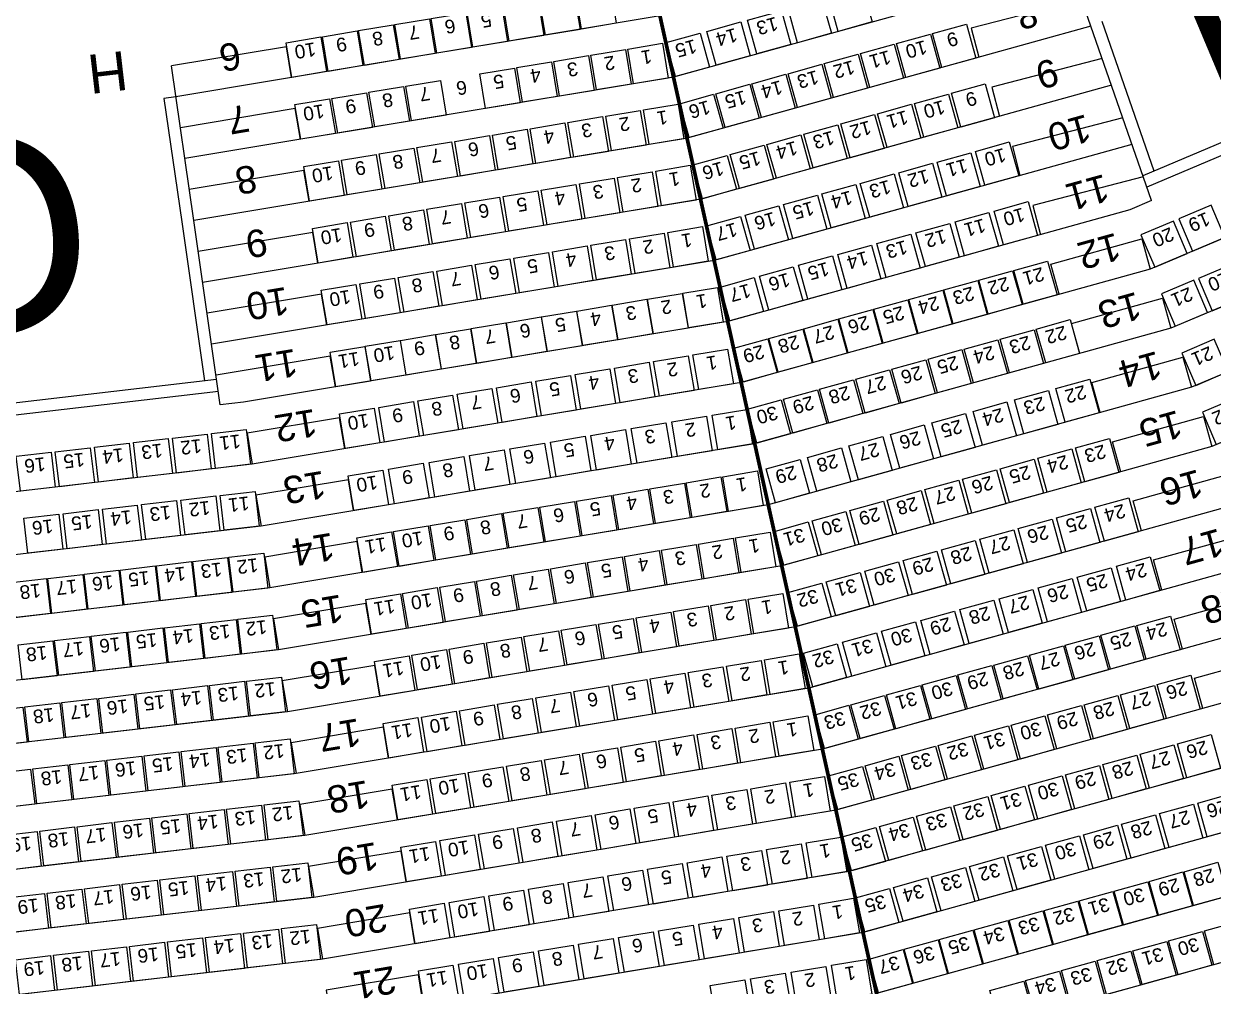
# Model space of a CAD drawing. Header units: millimetres. Extents: x 42980 to 202332, y 27411 to 140378.
# Drawn here: x 131125 to 146355, y 46730 to 59051 of the extents above; entities that cross this region are included whole.
import ezdxf
from ezdxf.enums import TextEntityAlignment as Align

# ---------------------------------------------------------------- set-up
doc = ezdxf.new("R2010")
doc.units = ezdxf.units.MM
doc.header["$LTSCALE"] = 100
for name, color, linetype in [('N-RADER', 252, 'CONTINUOUS'), ('N-RADNUMMER', 4, 'CONTINUOUS'), ('N-STOLAR', 1, 'CONTINUOUS'), ('N-STOLNUMMER', 7, 'CONTINUOUS'), ('N-TRAPPA', 254, 'CONTINUOUS'), ('O-RADER', 252, 'CONTINUOUS'), ('O-RADNUMMER', 4, 'CONTINUOUS'), ('O-STOLAR', 1, 'CONTINUOUS'), ('O-STOLNUMMER', 7, 'CONTINUOUS'), ('O-TRAPPA', 254, 'CONTINUOUS'), ('SEKTIONS_NR', 4, 'CONTINUOUS')]:
    doc.layers.add(name, color=color, linetype=linetype)
doc.layers.add('SEKTIONER', color=4, linetype='CONTINUOUS', lineweight=70)
doc.styles.add('ARIAL', font='arial.ttf')

msp = doc.modelspace()

# ---------------------------------------------------------------- linework, layer by layer
at = {"layer": 'N-RADER'}
for p, q in [((144526, 59778), (139446, 58369)), ((144789, 59021), (139619, 57587)), ((145052, 58264), (139792, 56805)), ((150727, 58101), (145549, 55911)), ((145315, 57507), (139965, 56022)), ((151097, 57389), (145812, 55154)), ((145286, 56668), (140139, 55240)), ((145565, 56787), (145286, 56668)), ((151458, 56695), (146075, 54397)), ((145549, 55911), (140312, 54458)), ((151828, 55982), (146338, 53639)), ((145812, 55154), (140485, 53676)), ((146075, 54397), (140658, 52894)), ((146338, 53639), (140832, 52112)), ((146601, 52882), (141005, 51330)), ((146864, 52125), (141178, 50547)), ((147127, 51368), (141351, 49765)), ((147390, 50610), (141524, 48983)), ((147653, 49853), (141698, 48201)), ((147916, 49096), (141871, 47419)), ((148179, 48339), (142044, 46637)), ((148443, 47582), (142217, 45854))]:
    msp.add_line(p, q, dxfattribs=at)
at = {"layer": 'N-STOLAR'}
for points in [[(141432, 59387), (141866, 59507), (141986, 59074), (141552, 58953)], [(140912, 59243), (141345, 59363), (141466, 58929), (141032, 58809)], [(140391, 59098), (140825, 59219), (140945, 58785), (140512, 58665)], [(139871, 58954), (140305, 59074), (140425, 58641), (139991, 58520)], [(142762, 58926), (143195, 59046), (143316, 58612), (142882, 58492)], [(139351, 58810), (139784, 58930), (139905, 58496), (139471, 58376)], [(141837, 58669), (142270, 58789), (142390, 58356), (141957, 58235)], [(142299, 58797), (142733, 58918), (142853, 58484), (142419, 58364)], [(141374, 58541), (141808, 58661), (141928, 58227), (141494, 58107)], [(140911, 58412), (141345, 58533), (141465, 58099), (141032, 57979)], [(140449, 58284), (140883, 58404), (141003, 57971), (140569, 57850)], [(139986, 58156), (140420, 58276), (140540, 57842), (140107, 57722)], [(143002, 58162), (143436, 58283), (143556, 57849), (143123, 57729)], [(139524, 58027), (139958, 58148), (140078, 57714), (139644, 57594)], [(142530, 58031), (142964, 58152), (143084, 57718), (142650, 57598)], [(141586, 57769), (142019, 57890), (142140, 57456), (141706, 57336)], [(142058, 57900), (142492, 58021), (142612, 57587), (142178, 57467)], [(141114, 57638), (141547, 57759), (141668, 57325), (141234, 57205)], [(140641, 57507), (141075, 57628), (141195, 57194), (140762, 57074)], [(140169, 57376), (140603, 57497), (140723, 57063), (140290, 56943)], [(143310, 57418), (143744, 57538), (143864, 57104), (143431, 56984)], [(139697, 57245), (140131, 57366), (140251, 56932), (139817, 56812)], [(142819, 57281), (143253, 57401), (143373, 56968), (142939, 56848)], [(141836, 57008), (142270, 57129), (142390, 56695), (141956, 56575)], [(142328, 57145), (142761, 57265), (142881, 56832), (142448, 56711)], [(141345, 56872), (141778, 56992), (141899, 56559), (141465, 56439)], [(140853, 56736), (141287, 56856), (141407, 56422), (140974, 56302)], [(140362, 56599), (140795, 56720), (140916, 56286), (140482, 56166)], [(143551, 56654), (143985, 56774), (144105, 56341), (143671, 56220)], [(146328, 56729), (145914, 56554), (146089, 56139), (146503, 56315)], [(139870, 56463), (140304, 56583), (140424, 56150), (139991, 56029)], [(143050, 56515), (143484, 56635), (143604, 56202), (143170, 56081)], [(145845, 56525), (145430, 56350), (145606, 55935), (146020, 56110)], [(142048, 56237), (142482, 56357), (142602, 55924), (142168, 55803)], [(142549, 56376), (142983, 56496), (143103, 56063), (142669, 55942)], [(141547, 56098), (141980, 56218), (142101, 55785), (141667, 55664)], [(141046, 55959), (141479, 56079), (141600, 55646), (141166, 55525)], [(140545, 55820), (140978, 55940), (141099, 55507), (140665, 55386)], [(143801, 55893), (144235, 56014), (144355, 55580), (143922, 55460)], [(146579, 55967), (146165, 55792), (146340, 55377), (146755, 55553)], [(140044, 55681), (140477, 55801), (140598, 55368), (140164, 55247)], [(142905, 55645), (143339, 55765), (143459, 55331), (143026, 55211)], [(143353, 55769), (143787, 55889), (143907, 55456), (143474, 55335)], [(146108, 55768), (145693, 55592), (145869, 55178), (146283, 55353)], [(142457, 55520), (142891, 55641), (143011, 55207), (142578, 55087)], [(142009, 55396), (142443, 55516), (142563, 55083), (142129, 54962)], [(141561, 55272), (141995, 55392), (142115, 54958), (141681, 54838)], [(140665, 55023), (141099, 55143), (141219, 54710), (140785, 54589)], [(141113, 55147), (141547, 55268), (141667, 54834), (141233, 54714)], [(143628, 55015), (144061, 55135), (144182, 54702), (143748, 54581)], [(144090, 55143), (144524, 55264), (144644, 54830), (144211, 54710)], [(140217, 54899), (140650, 55019), (140771, 54585), (140337, 54465)], [(143165, 54887), (143599, 55007), (143719, 54573), (143286, 54453)], [(146369, 55012), (145955, 54835), (146131, 54422), (146545, 54598)], [(142703, 54758), (143136, 54879), (143257, 54445), (142823, 54325)], [(142240, 54630), (142674, 54750), (142794, 54317), (142361, 54196)], [(141778, 54502), (142211, 54622), (142332, 54188), (141898, 54068)], [(141315, 54373), (141749, 54494), (141869, 54060), (141435, 53940)], [(144341, 54382), (144774, 54503), (144895, 54069), (144461, 53949)], [(140390, 54117), (140824, 54237), (140944, 53803), (140510, 53683)], [(140853, 54245), (141286, 54365), (141407, 53932), (140973, 53811)], [(143811, 54235), (144244, 54356), (144365, 53922), (143931, 53802)], [(146632, 54255), (146218, 54078), (146394, 53664), (146808, 53841)], [(143281, 54088), (143714, 54209), (143835, 53775), (143401, 53655)], [(142751, 53941), (143184, 54062), (143305, 53628), (142871, 53508)], [(141691, 53647), (142124, 53768), (142245, 53334), (141811, 53214)], [(142221, 53794), (142654, 53915), (142775, 53481), (142341, 53361)], [(141161, 53500), (141594, 53621), (141715, 53187), (141281, 53067)], [(144591, 53622), (145025, 53742), (145145, 53308), (144711, 53188)], [(140631, 53353), (141064, 53474), (141185, 53040), (140751, 52920)], [(143627, 53354), (144061, 53475), (144181, 53041), (143748, 52921)], [(144109, 53488), (144543, 53608), (144663, 53175), (144230, 53054)], [(143146, 53221), (143579, 53341), (143700, 52907), (143266, 52787)], [(142664, 53087), (143097, 53207), (143218, 52774), (142784, 52653)], [(142182, 52953), (142616, 53074), (142736, 52640), (142302, 52520)], [(141700, 52820), (142134, 52940), (142254, 52506), (141821, 52386)], [(144841, 52861), (145275, 52981), (145395, 52548), (144962, 52427)], [(141218, 52686), (141652, 52806), (141772, 52373), (141339, 52252)], [(143858, 52588), (144292, 52709), (144412, 52275), (143979, 52155)], [(144350, 52725), (144784, 52845), (144904, 52411), (144470, 52291)], [(140737, 52552), (141170, 52673), (141291, 52239), (140857, 52119)], [(143367, 52452), (143801, 52572), (143921, 52139), (143487, 52018)], [(142876, 52316), (143309, 52436), (143430, 52002), (142996, 51882)], [(142384, 52179), (142818, 52300), (142938, 51866), (142504, 51746)], [(141893, 52043), (142326, 52163), (142447, 51730), (142013, 51609)], [(144615, 51968), (145048, 52088), (145169, 51655), (144735, 51534)], [(145116, 52107), (145549, 52227), (145670, 51794), (145236, 51673)], [(141401, 51907), (141835, 52027), (141955, 51593), (141522, 51473)], [(144114, 51829), (144547, 51949), (144668, 51515), (144234, 51395)], [(140910, 51770), (141343, 51890), (141464, 51457), (141030, 51337)], [(143613, 51690), (144046, 51810), (144166, 51376), (143733, 51256)], [(143111, 51551), (143545, 51671), (143665, 51237), (143232, 51117)], [(142610, 51412), (143044, 51532), (143164, 51098), (142731, 50978)], [(142109, 51273), (142543, 51393), (142663, 50959), (142230, 50839)], [(144918, 51222), (145352, 51342), (145472, 50908), (145038, 50788)], [(145376, 51349), (145809, 51469), (145930, 51035), (145496, 50915)], [(141608, 51134), (142042, 51254), (142162, 50820), (141729, 50700)], [(144460, 51095), (144894, 51215), (145014, 50781), (144581, 50661)], [(141107, 50995), (141541, 51115), (141661, 50681), (141227, 50561)], [(144003, 50968), (144436, 51088), (144557, 50654), (144123, 50534)], [(143545, 50841), (143979, 50961), (144099, 50527), (143665, 50407)], [(143087, 50714), (143521, 50834), (143641, 50401), (143207, 50280)], [(142172, 50460), (142605, 50580), (142726, 50147), (142292, 50026)], [(142629, 50587), (143063, 50707), (143183, 50274), (142750, 50153)], [(145168, 50461), (145602, 50581), (145722, 50148), (145289, 50027)], [(145636, 50591), (146069, 50711), (146190, 50277), (145756, 50157)], [(141714, 50333), (142148, 50453), (142268, 50020), (141834, 49899)], [(144701, 50331), (145135, 50452), (145255, 50018), (144821, 49898)], [(141256, 50206), (141690, 50326), (141810, 49893), (141377, 49772)], [(144234, 50202), (144667, 50322), (144788, 49888), (144354, 49768)], [(143766, 50072), (144200, 50192), (144320, 49759), (143887, 49638)], [(143299, 49942), (143733, 50063), (143853, 49629), (143419, 49509)], [(142364, 49683), (142798, 49803), (142918, 49370), (142485, 49249)], [(142832, 49813), (143265, 49933), (143386, 49499), (142952, 49379)], [(145419, 49700), (145852, 49821), (145973, 49387), (145539, 49267)], [(145896, 49833), (146329, 49953), (146450, 49519), (146016, 49399)], [(141897, 49553), (142331, 49674), (142451, 49240), (142017, 49120)], [(144942, 49568), (145375, 49688), (145496, 49255), (145062, 49134)], [(141430, 49424), (141863, 49544), (141983, 49110), (141550, 48990)], [(144465, 49436), (144898, 49556), (145019, 49122), (144585, 49002)], [(143988, 49303), (144421, 49424), (144542, 48990), (144108, 48870)], [(143511, 49171), (143944, 49291), (144065, 48858), (143631, 48737)], [(146156, 49074), (146589, 49195), (146710, 48761), (146276, 48641)], [(143034, 49039), (143467, 49159), (143588, 48725), (143154, 48605)], [(145669, 48939), (146103, 49060), (146223, 48626), (145789, 48506)], [(142080, 48774), (142513, 48894), (142634, 48461), (142200, 48340)], [(142557, 48906), (142990, 49027), (143111, 48593), (142677, 48473)], [(145182, 48804), (145616, 48925), (145736, 48491), (145303, 48371)], [(141603, 48642), (142036, 48762), (142157, 48328), (141723, 48208)], [(144696, 48669), (145129, 48790), (145250, 48356), (144816, 48236)], [(144209, 48534), (144643, 48655), (144763, 48221), (144329, 48101)], [(143723, 48399), (144156, 48520), (144276, 48086), (143843, 47966)], [(143236, 48264), (143670, 48385), (143790, 47951), (143356, 47831)], [(145982, 48196), (146416, 48316), (146536, 47883), (146102, 47762)], [(142749, 48129), (143183, 48250), (143303, 47816), (142870, 47696)], [(145534, 48072), (145968, 48192), (146088, 47758), (145654, 47638)], [(141776, 47859), (142210, 47980), (142330, 47546), (141896, 47426)], [(142263, 47994), (142696, 48115), (142817, 47681), (142383, 47561)], [(145086, 47947), (145519, 48068), (145640, 47634), (145206, 47514)], [(144638, 47823), (145071, 47943), (145192, 47510), (144758, 47390)], [(143742, 47575), (144175, 47695), (144296, 47261), (143862, 47141)], [(144190, 47699), (144623, 47819), (144744, 47386), (144310, 47265)], [(143294, 47450), (143727, 47571), (143847, 47137), (143414, 47017)], [(146242, 47438), (146676, 47558), (146796, 47125), (146362, 47004)], [(142845, 47326), (143279, 47446), (143399, 47013), (142966, 46892)], [(145784, 47311), (146218, 47431), (146338, 46998), (145905, 46877)], [(142397, 47202), (142831, 47322), (142951, 46888), (142518, 46768)], [(145327, 47184), (145760, 47304), (145880, 46871), (145447, 46750)], [(141949, 47077), (142383, 47198), (142503, 46764), (142070, 46644)], [(144869, 47057), (145302, 47177), (145423, 46744), (144989, 46623)], [(143953, 46803), (144387, 46923), (144507, 46490), (144074, 46369)], [(144411, 46930), (144845, 47050), (144965, 46617), (144531, 46496)], [(143496, 46676), (143929, 46796), (144050, 46363), (143616, 46242)]]:
    msp.add_lwpolyline(points, close=True, dxfattribs=at)
at = {"layer": 'N-TRAPPA'}
for p, q in [((144789, 59021), (144143, 60879)), ((145565, 56787), (144789, 59021)), ((145598, 57165), (144932, 59081))]:
    msp.add_line(p, q, dxfattribs=at)
for points in [[(144670, 59364), (143257, 58996), (143354, 58623)], [(149925, 58995), (145455, 57104)], [(149997, 58857), (145506, 56958)], [(144933, 58606), (143520, 58238), (143617, 57866)], [(145196, 57848), (143783, 57481), (143880, 57109)], [(145460, 57090), (144047, 56723), (144143, 56351)], [(144383, 55588), (144276, 55973), (145442, 56297), (145549, 55911)], [(144646, 54830), (144539, 55216), (145705, 55539), (145812, 55154)], [(144909, 54073), (144802, 54459), (145968, 54782), (146075, 54397)], [(145172, 53316), (145065, 53701), (146231, 54025), (146338, 53639)], [(145435, 52559), (145328, 52944), (146494, 53268), (146601, 52882)], [(145698, 51801), (145591, 52187), (146757, 52510), (146864, 52125)], [(145961, 51044), (145854, 51430), (147020, 51753), (147127, 51368)], [(146224, 50287), (146117, 50672), (147283, 50996), (147390, 50610)]]:
    msp.add_lwpolyline(points, dxfattribs=at)
at = {"layer": 'O-RADER'}
for p, q in [((139272, 59151), (133073, 58117)), ((139446, 58369), (133187, 57325)), ((139619, 57587), (133301, 56533)), ((139792, 56805), (133415, 55741)), ((139965, 56022), (133529, 54949)), ((140139, 55240), (133939, 54206)), ((140312, 54458), (134051, 53414)), ((133939, 54206), (133641, 54171)), ((140485, 53676), (134164, 52621)), ((134051, 53414), (128057, 52714)), ((140658, 52894), (134276, 51829)), ((134164, 52621), (128128, 51916)), ((140832, 52112), (134388, 51037)), ((134276, 51829), (128199, 51119)), ((141005, 51330), (134500, 50244)), ((134388, 51037), (128269, 50322)), ((141178, 50547), (134613, 49452)), ((134500, 50244), (128340, 49525)), ((141351, 49765), (134725, 48660)), ((134613, 49452), (128411, 48728)), ((141524, 48983), (134837, 47867)), ((134725, 48660), (128482, 47931)), ((141698, 48201), (134950, 47075)), ((134837, 47867), (128553, 47134)), ((141871, 47419), (135062, 46283)), ((134950, 47075), (128624, 46336))]:
    msp.add_line(p, q, dxfattribs=at)
at = {"layer": 'O-STOLAR'}
for points in [[(137730, 59350), (138173, 59424), (138248, 58980), (137804, 58906)], [(138193, 59427), (138637, 59501), (138711, 59057), (138267, 58983)], [(136802, 59195), (137246, 59269), (137320, 58825), (136876, 58751)], [(137266, 59273), (137710, 59347), (137784, 58903), (137340, 58829)], [(135875, 59040), (136319, 59115), (136393, 58671), (135949, 58597)], [(136339, 59118), (136783, 59192), (136857, 58748), (136413, 58674)], [(134948, 58886), (135392, 58960), (135466, 58516), (135022, 58442)], [(135412, 58963), (135856, 59037), (135930, 58593), (135486, 58519)], [(134484, 58808), (134928, 58883), (135002, 58439), (134559, 58365)], [(138858, 58727), (139302, 58801), (139376, 58357), (138932, 58283)], [(137911, 58569), (138355, 58643), (138429, 58199), (137985, 58125)], [(138384, 58648), (138828, 58722), (138902, 58278), (138458, 58204)], [(136964, 58411), (137408, 58485), (137482, 58041), (137038, 57967)], [(137437, 58490), (137881, 58564), (137955, 58120), (137512, 58046)], [(135544, 58174), (135988, 58248), (136062, 57804), (135618, 57730)], [(136017, 58253), (136461, 58327), (136535, 57883), (136091, 57809)], [(134597, 58016), (135041, 58090), (135115, 57646), (134671, 57572)], [(135070, 58095), (135514, 58169), (135588, 57725), (135144, 57651)], [(138576, 57869), (139019, 57943), (139094, 57499), (138650, 57425)], [(139059, 57950), (139503, 58024), (139577, 57580), (139133, 57506)], [(137609, 57708), (138053, 57782), (138127, 57338), (137683, 57264)], [(138092, 57788), (138536, 57862), (138610, 57418), (138166, 57344)], [(136642, 57546), (137086, 57620), (137160, 57177), (136716, 57102)], [(137126, 57627), (137569, 57701), (137644, 57257), (137200, 57183)], [(135676, 57385), (136120, 57459), (136194, 57015), (135750, 56941)], [(136159, 57466), (136603, 57540), (136677, 57096), (136233, 57022)], [(134709, 57224), (135153, 57298), (135227, 56854), (134783, 56780)], [(135192, 57304), (135636, 57378), (135710, 56935), (135266, 56861)], [(138727, 57083), (139171, 57157), (139245, 56713), (138801, 56639)], [(139216, 57165), (139659, 57239), (139734, 56795), (139290, 56721)], [(137751, 56920), (138195, 56994), (138269, 56550), (137825, 56476)], [(138239, 57002), (138683, 57076), (138757, 56632), (138313, 56558)], [(136774, 56757), (137218, 56831), (137292, 56388), (136848, 56313)], [(137263, 56839), (137706, 56913), (137780, 56469), (137337, 56395)], [(135798, 56594), (136242, 56668), (136316, 56225), (135872, 56151)], [(136286, 56676), (136730, 56750), (136804, 56306), (136360, 56232)], [(134821, 56431), (135265, 56506), (135339, 56062), (134895, 55988)], [(135310, 56513), (135753, 56587), (135827, 56143), (135384, 56069)], [(138879, 56297), (139323, 56371), (139397, 55928), (138953, 55854)], [(139372, 56380), (139816, 56454), (139890, 56010), (139446, 55936)], [(137893, 56133), (138337, 56207), (138411, 55763), (137967, 55689)], [(138386, 56215), (138830, 56289), (138904, 55845), (138460, 55771)], [(137400, 56051), (137843, 56125), (137917, 55681), (137474, 55607)], [(136413, 55886), (136857, 55960), (136931, 55516), (136487, 55442)], [(136906, 55968), (137350, 56042), (137424, 55598), (136980, 55524)], [(135427, 55721), (135871, 55795), (135945, 55352), (135501, 55278)], [(135920, 55804), (136364, 55878), (136438, 55434), (135994, 55360)], [(134934, 55639), (135377, 55713), (135452, 55269), (135008, 55195)], [(139112, 55525), (139556, 55599), (139630, 55155), (139186, 55081)], [(139563, 55601), (140007, 55675), (140081, 55231), (139638, 55157)], [(138208, 55374), (138652, 55448), (138726, 55005), (138282, 54931)], [(138660, 55450), (139104, 55524), (139178, 55080), (138734, 55006)], [(137305, 55224), (137749, 55298), (137823, 54854), (137379, 54780)], [(137756, 55299), (138200, 55373), (138274, 54929), (137830, 54855)], [(136401, 55073), (136845, 55147), (136919, 54703), (136475, 54629)], [(136853, 55148), (137297, 55222), (137371, 54779), (136927, 54704)], [(135498, 54922), (135942, 54996), (136016, 54552), (135572, 54478)], [(135949, 54998), (136393, 55072), (136467, 54628), (136023, 54554)], [(135046, 54847), (135490, 54921), (135564, 54477), (135120, 54403)], [(139693, 54811), (140137, 54885), (140211, 54441), (139767, 54367)], [(138687, 54643), (139131, 54717), (139205, 54274), (138761, 54199)], [(139190, 54727), (139634, 54801), (139708, 54357), (139264, 54283)], [(137681, 54475), (138125, 54550), (138199, 54106), (137755, 54032)], [(138184, 54559), (138628, 54633), (138702, 54190), (138258, 54116)], [(136675, 54308), (137119, 54382), (137193, 53938), (136749, 53864)], [(137178, 54392), (137622, 54466), (137696, 54022), (137252, 53948)], [(136172, 54224), (136616, 54298), (136690, 53854), (136246, 53780)], [(135166, 54056), (135610, 54130), (135684, 53686), (135240, 53612)], [(135669, 54140), (136113, 54214), (136187, 53770), (135743, 53696)], [(139939, 54041), (140383, 54115), (140457, 53671), (140013, 53597)], [(138903, 53868), (139347, 53942), (139421, 53498), (138977, 53424)], [(139421, 53955), (139865, 54029), (139939, 53585), (139495, 53511)], [(133027, 53747), (133474, 53799), (133526, 53352), (133079, 53300)], [(133527, 53805), (133974, 53858), (134026, 53411), (133579, 53358)], [(137867, 53695), (138311, 53770), (138385, 53326), (137942, 53252)], [(138385, 53782), (138829, 53856), (138903, 53412), (138459, 53338)], [(131528, 53572), (131975, 53624), (132028, 53177), (131581, 53125)], [(132028, 53630), (132475, 53683), (132527, 53236), (132080, 53183)], [(132528, 53689), (132975, 53741), (133027, 53294), (132580, 53242)], [(137350, 53609), (137793, 53683), (137868, 53239), (137424, 53165)], [(131029, 53514), (131476, 53566), (131528, 53119), (131081, 53067)], [(136314, 53436), (136758, 53510), (136832, 53066), (136388, 52992)], [(136832, 53523), (137276, 53597), (137350, 53153), (136906, 53079)], [(135278, 53263), (135722, 53338), (135796, 52894), (135352, 52820)], [(135796, 53350), (136240, 53424), (136314, 52980), (135870, 52906)], [(140076, 53253), (140520, 53327), (140594, 52883), (140150, 52809)], [(139139, 53097), (139583, 53171), (139657, 52727), (139213, 52653)], [(139607, 53175), (140051, 53249), (140125, 52805), (139681, 52731)], [(133137, 52954), (133584, 53007), (133636, 52560), (133189, 52507)], [(133639, 53013), (134086, 53065), (134138, 52618), (133691, 52566)], [(138202, 52940), (138646, 53014), (138720, 52570), (138276, 52496)], [(138670, 53018), (139114, 53092), (139188, 52649), (138744, 52574)], [(132131, 52837), (132578, 52889), (132631, 52442), (132184, 52390)], [(132634, 52896), (133081, 52948), (133133, 52501), (132686, 52449)], [(137265, 52784), (137709, 52858), (137783, 52414), (137339, 52340)], [(137733, 52862), (138177, 52936), (138251, 52492), (137807, 52418)], [(131126, 52720), (131573, 52772), (131625, 52325), (131178, 52273)], [(131629, 52778), (132076, 52831), (132128, 52384), (131681, 52331)], [(136328, 52627), (136771, 52702), (136846, 52258), (136402, 52184)], [(136796, 52706), (137240, 52780), (137314, 52336), (136870, 52262)], [(135391, 52471), (135834, 52545), (135908, 52101), (135465, 52027)], [(135859, 52549), (136303, 52623), (136377, 52180), (135933, 52105)], [(139764, 52390), (140208, 52464), (140282, 52020), (139838, 51946)], [(140237, 52469), (140681, 52543), (140755, 52099), (140311, 52025)], [(133751, 52221), (134198, 52273), (134251, 51826), (133804, 51774)], [(138817, 52232), (139261, 52306), (139335, 51862), (138891, 51788)], [(139290, 52311), (139734, 52385), (139808, 51941), (139365, 51867)], [(132360, 52058), (132807, 52110), (132859, 51664), (132412, 51611)], [(132824, 52112), (133271, 52165), (133323, 51718), (132876, 51665)], [(133288, 52167), (133735, 52219), (133787, 51772), (133340, 51720)], [(137870, 52074), (138314, 52148), (138388, 51704), (137944, 51630)], [(138344, 52153), (138787, 52227), (138861, 51783), (138418, 51709)], [(130968, 51896), (131415, 51948), (131467, 51501), (131021, 51449)], [(131432, 51950), (131879, 52002), (131931, 51555), (131484, 51503)], [(131896, 52004), (132343, 52056), (132395, 51609), (131948, 51557)], [(136923, 51916), (137367, 51990), (137441, 51546), (136997, 51472)], [(137397, 51995), (137841, 52069), (137915, 51625), (137471, 51551)], [(135976, 51758), (136420, 51832), (136494, 51388), (136050, 51314)], [(136450, 51837), (136894, 51911), (136968, 51467), (136524, 51393)], [(135503, 51679), (135947, 51753), (136021, 51309), (135577, 51235)], [(139921, 51605), (140364, 51679), (140439, 51235), (139995, 51161)], [(140399, 51685), (140843, 51759), (140917, 51315), (140473, 51241)], [(133864, 51428), (134311, 51481), (134363, 51034), (133916, 50981)], [(138964, 51445), (139408, 51519), (139482, 51075), (139038, 51001)], [(139442, 51525), (139886, 51599), (139960, 51155), (139516, 51081)], [(132926, 51319), (133373, 51371), (133425, 50924), (132978, 50872)], [(133395, 51374), (133842, 51426), (133894, 50979), (133447, 50927)], [(138007, 51286), (138451, 51360), (138525, 50916), (138081, 50842)], [(138485, 51365), (138929, 51439), (139003, 50996), (138559, 50922)], [(131520, 51155), (131967, 51207), (132019, 50760), (131572, 50708)], [(131988, 51209), (132435, 51262), (132488, 50815), (132041, 50763)], [(132457, 51264), (132904, 51316), (132956, 50869), (132509, 50817)], [(137050, 51126), (137494, 51200), (137568, 50756), (137124, 50682)], [(137529, 51206), (137973, 51280), (138047, 50836), (137603, 50762)], [(131051, 51100), (131498, 51152), (131550, 50705), (131103, 50653)], [(136094, 50966), (136537, 51040), (136611, 50597), (136168, 50522)], [(136572, 51046), (137016, 51120), (137090, 50676), (136646, 50602)], [(135615, 50887), (136059, 50961), (136133, 50517), (135689, 50443)], [(140122, 50827), (140566, 50901), (140640, 50458), (140196, 50383)], [(140610, 50909), (141054, 50983), (141128, 50539), (140684, 50465)], [(139145, 50664), (139589, 50738), (139663, 50295), (139219, 50221)], [(139633, 50746), (140077, 50820), (140151, 50376), (139707, 50302)], [(133030, 50526), (133477, 50578), (133530, 50131), (133083, 50079)], [(133503, 50581), (133950, 50633), (134002, 50186), (133555, 50134)], [(133976, 50636), (134423, 50688), (134475, 50241), (134028, 50189)], [(138169, 50501), (138613, 50576), (138687, 50132), (138243, 50058)], [(138657, 50583), (139101, 50657), (139175, 50213), (138731, 50139)], [(132085, 50415), (132532, 50468), (132584, 50021), (132137, 49968)], [(132558, 50471), (133005, 50523), (133057, 50076), (132610, 50024)], [(137192, 50339), (137636, 50413), (137710, 49969), (137266, 49895)], [(137680, 50420), (138124, 50494), (138198, 50050), (137754, 49976)], [(130666, 50250), (131113, 50302), (131166, 49855), (130719, 49803)], [(131139, 50305), (131586, 50357), (131638, 49910), (131191, 49858)], [(131612, 50360), (132059, 50412), (132111, 49965), (131664, 49913)], [(136704, 50257), (137148, 50331), (137222, 49887), (136778, 49813)], [(135727, 50094), (136171, 50168), (136245, 49724), (135801, 49650)], [(136216, 50176), (136660, 50250), (136734, 49806), (136290, 49732)], [(140234, 50035), (140678, 50109), (140752, 49665), (140308, 49591)], [(140722, 50116), (141166, 50191), (141240, 49747), (140796, 49673)], [(139746, 49954), (140190, 50028), (140264, 49584), (139820, 49510)], [(133614, 49788), (134060, 49841), (134113, 49394), (133666, 49341)], [(134088, 49844), (134535, 49896), (134587, 49449), (134140, 49397)], [(138769, 49791), (139213, 49865), (139287, 49421), (138843, 49347)], [(139257, 49872), (139701, 49946), (139775, 49502), (139331, 49428)], [(132189, 49622), (132636, 49674), (132688, 49227), (132241, 49175)], [(132664, 49677), (133111, 49730), (133163, 49283), (132716, 49231)], [(133139, 49733), (133586, 49785), (133638, 49338), (133191, 49286)], [(137793, 49628), (138237, 49702), (138311, 49258), (137867, 49184)], [(138281, 49709), (138725, 49783), (138799, 49339), (138355, 49265)], [(130765, 49456), (131212, 49508), (131264, 49061), (130817, 49009)], [(131240, 49511), (131687, 49563), (131739, 49116), (131292, 49064)], [(131714, 49567), (132161, 49619), (132214, 49172), (131767, 49120)], [(136816, 49465), (137260, 49539), (137334, 49095), (136890, 49021)], [(137304, 49546), (137748, 49620), (137822, 49176), (137378, 49102)], [(135840, 49302), (136284, 49376), (136358, 48932), (135914, 48858)], [(136328, 49383), (136772, 49457), (136846, 49014), (136402, 48939)], [(140933, 49341), (141377, 49415), (141451, 48971), (141007, 48897)], [(139937, 49174), (140381, 49248), (140455, 48805), (140011, 48731)], [(140435, 49257), (140879, 49332), (140953, 48888), (140509, 48814)], [(133722, 48996), (134169, 49048), (134221, 48601), (133774, 48549)], [(134201, 49051), (134648, 49104), (134700, 48657), (134253, 48605)], [(138941, 49008), (139385, 49082), (139459, 48638), (139015, 48564)], [(139439, 49091), (139883, 49165), (139957, 48721), (139513, 48647)], [(132764, 48884), (133211, 48936), (133263, 48489), (132817, 48437)], [(133243, 48940), (133690, 48992), (133742, 48545), (133295, 48493)], [(137944, 48842), (138388, 48916), (138462, 48472), (138018, 48398)], [(138443, 48925), (138886, 48999), (138960, 48555), (138517, 48481)], [(131328, 48716), (131775, 48768), (131827, 48321), (131380, 48269)], [(131807, 48772), (132254, 48824), (132306, 48377), (131859, 48325)], [(132286, 48828), (132733, 48880), (132785, 48433), (132338, 48381)], [(136948, 48676), (137392, 48750), (137466, 48306), (137022, 48232)], [(137446, 48759), (137890, 48833), (137964, 48389), (137520, 48315)], [(130849, 48660), (131296, 48712), (131348, 48265), (130902, 48213)], [(136450, 48593), (136894, 48667), (136968, 48223), (136524, 48149)], [(141144, 48565), (141588, 48639), (141662, 48195), (141218, 48121)], [(135952, 48510), (136396, 48584), (136470, 48140), (136026, 48066)], [(140128, 48395), (140572, 48469), (140646, 48025), (140202, 47951)], [(140636, 48480), (141080, 48554), (141154, 48110), (140710, 48036)], [(134313, 48259), (134760, 48311), (134812, 47864), (134365, 47812)], [(139112, 48226), (139556, 48300), (139630, 47856), (139186, 47782)], [(139620, 48310), (140064, 48385), (140138, 47941), (139694, 47867)], [(132868, 48090), (133315, 48143), (133367, 47696), (132920, 47643)], [(133349, 48147), (133796, 48199), (133849, 47752), (133402, 47700)], [(133831, 48203), (134278, 48255), (134330, 47808), (133883, 47756)], [(138096, 48056), (138540, 48130), (138614, 47686), (138170, 47612)], [(138604, 48141), (139048, 48215), (139122, 47771), (138678, 47697)], [(131904, 47978), (132351, 48030), (132403, 47583), (131956, 47531)], [(132386, 48034), (132833, 48086), (132885, 47639), (132438, 47587)], [(137588, 47971), (138032, 48046), (138106, 47602), (137662, 47528)], [(130941, 47865), (131388, 47918), (131440, 47471), (130993, 47418)], [(131422, 47922), (131869, 47974), (131922, 47527), (131475, 47475)], [(136572, 47802), (137016, 47876), (137090, 47432), (136646, 47358)], [(137080, 47887), (137524, 47961), (137598, 47517), (137154, 47443)], [(141306, 47781), (141750, 47855), (141824, 47411), (141380, 47337)], [(136064, 47717), (136508, 47791), (136582, 47347), (136138, 47273)], [(140280, 47609), (140724, 47684), (140798, 47240), (140354, 47166)], [(140793, 47695), (141237, 47769), (141311, 47325), (140867, 47251)], [(134425, 47467), (134872, 47519), (134924, 47072), (134477, 47020)], [(139767, 47524), (140211, 47598), (140285, 47154), (139841, 47080)], [(133452, 47353), (133899, 47405), (133951, 46958), (133504, 46906)], [(133938, 47410), (134385, 47462), (134438, 47015), (133991, 46963)], [(138741, 47353), (139185, 47427), (139259, 46983), (138815, 46909)], [(139254, 47438), (139698, 47512), (139772, 47069), (139328, 46994)], [(131992, 47183), (132439, 47235), (132491, 46788), (132044, 46736)], [(132478, 47240), (132925, 47292), (132978, 46845), (132531, 46793)], [(132965, 47296), (133412, 47349), (133464, 46902), (133017, 46849)], [(137715, 47182), (138159, 47256), (138233, 46812), (137789, 46738)], [(138228, 47267), (138672, 47341), (138746, 46897), (138302, 46823)], [(131018, 47069), (131465, 47121), (131517, 46674), (131070, 46622)], [(131505, 47126), (131952, 47178), (132004, 46731), (131557, 46679)], [(136689, 47010), (137133, 47085), (137207, 46641), (136764, 46567)], [(137202, 47096), (137646, 47170), (137720, 46726), (137276, 46652)], [(141467, 46997), (141911, 47071), (141985, 46627), (141541, 46553)], [(136177, 46925), (136620, 46999), (136694, 46555), (136251, 46481)], [(140949, 46910), (141393, 46984), (141467, 46540), (141023, 46466)], [(139914, 46737), (140358, 46811), (140432, 46368), (139988, 46293)], [(140432, 46824), (140875, 46898), (140949, 46454), (140506, 46380)]]:
    msp.add_lwpolyline(points, close=True, dxfattribs=at)
at = {"layer": 'O-TRAPPA'}
for p, q in [((134488, 58758), (133016, 58513)), ((134553, 58364), (134488, 58758)), ((133301, 56533), (133016, 58513)), ((133073, 58117), (132919, 58095)), ((134600, 57966), (133130, 57721)), ((134666, 57571), (134600, 57966)), ((134712, 57174), (133244, 56929)), ((134778, 56779), (134712, 57174)), ((133641, 54171), (133301, 56533)), ((134824, 56381), (133358, 56137)), ((134890, 55987), (134824, 56381)), ((134937, 55589), (133472, 55345)), ((135003, 55194), (134937, 55589)), ((135049, 54797), (133586, 54553)), ((135115, 54402), (135049, 54797))]:
    msp.add_line(p, q, dxfattribs=at)
for points in [[(132919, 58095), (133147, 56515)], [(133147, 56515), (133440, 54480)], [(133594, 54498), (128255, 53874)], [(133616, 54344), (128269, 53720)], [(135235, 53611), (135169, 54006), (133985, 53808), (134051, 53414)], [(135347, 52819), (135281, 53213), (134098, 53016), (134164, 52621)], [(135459, 52026), (135394, 52421), (134210, 52223), (134276, 51829)], [(135572, 51234), (135506, 51629), (134322, 51431), (134388, 51037)], [(135684, 50442), (135618, 50836), (134435, 50639), (134500, 50244)], [(135796, 49649), (135730, 50044), (134547, 49847), (134613, 49452)], [(135909, 48857), (135843, 49252), (134659, 49054), (134725, 48660)], [(136021, 48065), (135955, 48459), (134771, 48262), (134837, 47867)], [(136133, 47272), (136067, 47667), (134884, 47470), (134950, 47075)], [(136245, 46480), (136180, 46875), (134996, 46677), (135062, 46283)]]:
    msp.add_lwpolyline(points, dxfattribs=at)
at = {"layer": 'SEKTIONER'}
msp.add_line((143777, 38815), (137860, 65528), dxfattribs=at)

# ---------------------------------------------------------------- texts
at = {"layer": 'N-RADNUMMER', "style": 'ARIAL'}
for s, p in [('8', (144051, 59373)), ('9', (144314, 58615)), ('10', (144730, 57897)), ('11', (144962, 57131)), ('12', (145111, 56380)), ('13', (145374, 55623)), ('14', (145637, 54865)), ('15', (145900, 54108)), ('16', (146163, 53351)), ('17', (146427, 52594)), ('18', (146690, 51836))]:
    msp.add_text(s, height=350, rotation=195.5158, dxfattribs=at).set_placement(p)
at = {"layer": 'N-STOLNUMMER', "style": 'ARIAL'}
for s, rotation, p in [('13', 195.5062, (140608, 59158)), ('14', 195.5062, (140088, 59014)), ('9', 195.5062, (142978, 58986)), ('15', 195.5062, (139567, 58870)), ('10', 195.5062, (142516, 58858)), ('11', 195.5062, (142053, 58729)), ('12', 195.5062, (141591, 58601)), ('13', 195.5062, (141128, 58473)), ('15', 195.5062, (140203, 58216)), ('14', 195.5062, (140666, 58344)), ('9', 195.5062, (143219, 58222)), ('16', 195.5062, (139741, 58088)), ('10', 195.5062, (142747, 58091)), ('11', 195.5062, (142275, 57960)), ('12', 195.5062, (141803, 57829)), ('13', 195.5062, (141330, 57698)), ('14', 195.5062, (140858, 57567)), ('10', 195.5062, (143527, 57478)), ('16', 195.5062, (139914, 57305)), ('15', 195.5062, (140386, 57436)), ('11', 195.5062, (143036, 57341)), ('12', 195.5062, (142544, 57205)), ('13', 195.5062, (142053, 57069)), ('14', 195.5062, (141561, 56932)), ('15', 195.5062, (141070, 56796)), ('10', 195.5062, (143768, 56714)), ('16', 195.5062, (140579, 56660)), ('11', 195.5062, (143267, 56575)), ('19', 202.9262, (146121, 56642)), ('17', 195.5062, (140087, 56523)), ('12', 195.5062, (142766, 56436)), ('20', 202.9262, (145660, 56447)), ('13', 195.5062, (142265, 56297)), ('14', 195.5062, (141764, 56158)), ('15', 195.5062, (141263, 56019)), ('21', 195.5062, (144018, 55953)), ('16', 195.5062, (140762, 55880)), ('22', 195.5062, (143570, 55829)), ('20', 202.9262, (146372, 55879)), ('17', 195.5062, (140260, 55741)), ('23', 195.5062, (143122, 55705)), ('21', 202.9262, (145901, 55680)), ('25', 195.5062, (142226, 55456)), ('24', 195.5062, (142674, 55581)), ('26', 195.5062, (141778, 55332)), ('27', 195.5062, (141330, 55208)), ('22', 195.5062, (144307, 55203)), ('28', 195.5062, (140882, 55083)), ('23', 195.5062, (143845, 55075)), ('29', 195.5062, (140434, 54959)), ('24', 195.5062, (143382, 54947)), ('21', 203.107, (146162, 54924)), ('25', 195.5062, (142920, 54818)), ('27', 195.5062, (141995, 54562)), ('26', 195.5062, (142457, 54690)), ('28', 195.5062, (141532, 54433)), ('22', 195.5062, (144557, 54443)), ('29', 195.5062, (141069, 54305)), ('23', 195.5062, (144028, 54296)), ('30', 195.5062, (140607, 54177)), ('24', 195.5062, (143498, 54149)), ('22', 203.0921, (146425, 54166)), ('25', 195.5062, (142968, 54002)), ('26', 195.5062, (142438, 53854)), ('27', 195.5062, (141908, 53707)), ('23', 195.5062, (144808, 53682)), ('28', 195.5062, (141378, 53560)), ('24', 195.5062, (144326, 53548)), ('29', 195.5062, (140848, 53413)), ('25', 195.5062, (143844, 53415)), ('26', 195.5062, (143362, 53281)), ('27', 195.5062, (142881, 53147)), ('29', 195.5062, (141917, 52880)), ('28', 195.5062, (142399, 53013)), ('24', 195.5062, (145058, 52921)), ('30', 195.5062, (141435, 52746)), ('25', 195.5062, (144567, 52785)), ('31', 195.5062, (140953, 52612)), ('26', 195.5062, (144075, 52648)), ('27', 195.5062, (143584, 52512)), ('28', 195.5062, (143092, 52376)), ('29', 195.5062, (142601, 52239)), ('24', 195.5062, (145333, 52167)), ('31', 195.5062, (141618, 51967)), ('30', 195.5062, (142110, 52103)), ('25', 195.5062, (144831, 52028)), ('32', 195.5062, (141127, 51830)), ('26', 195.5062, (144330, 51889)), ('27', 195.5062, (143829, 51750)), ('28', 195.5062, (143328, 51611)), ('29', 195.5062, (142827, 51472)), ('24', 195.5062, (145593, 51409)), ('30', 195.5062, (142326, 51333)), ('25', 195.5062, (145135, 51282)), ('32', 195.5062, (141324, 51055)), ('31', 195.5062, (141825, 51194)), ('26', 195.5062, (144677, 51155)), ('28', 195.5062, (143762, 50901)), ('27', 195.5062, (144219, 51028)), ('29', 195.5062, (143304, 50774)), ('30', 195.5062, (142846, 50647)), ('26', 195.5062, (145853, 50651)), ('31', 195.5062, (142389, 50520)), ('27', 195.5062, (145385, 50521)), ('32', 195.5062, (141931, 50393)), ('28', 195.5062, (144918, 50391)), ('33', 195.5062, (141473, 50266)), ('30', 195.5062, (143983, 50132)), ('29', 195.5062, (144450, 50262)), ('31', 195.5062, (143516, 50003)), ('32', 195.5062, (143048, 49873)), ('26', 195.5062, (146112, 49893)), ('33', 195.5062, (142581, 49743)), ('27', 195.5062, (145635, 49760)), ('34', 195.5062, (142114, 49614)), ('28', 195.5062, (145159, 49628)), ('35', 195.5062, (141646, 49484)), ('29', 195.5062, (144682, 49496)), ('31', 195.5062, (143728, 49231)), ('30', 195.5062, (144205, 49363)), ('32', 195.5062, (143251, 49099)), ('26', 195.5062, (146372, 49135)), ('33', 195.5062, (142774, 48966)), ('27', 195.5062, (145886, 49000)), ('34', 195.5062, (142297, 48834)), ('28', 195.5062, (145399, 48865)), ('35', 195.5062, (141820, 48702)), ('29', 195.5062, (144913, 48730)), ('31', 195.5062, (143939, 48460)), ('30', 195.5062, (144426, 48595)), ('32', 195.5062, (143453, 48325)), ('33', 195.5062, (142966, 48190)), ('28', 195.5062, (146199, 48256)), ('34', 195.5062, (142479, 48055)), ('30', 195.5062, (145303, 48008)), ('29', 195.5062, (145751, 48132)), ('35', 195.5062, (141993, 47920)), ('31', 195.5062, (144855, 47883)), ('32', 195.5062, (144406, 47759)), ('33', 195.5062, (143958, 47635)), ('34', 195.5062, (143510, 47510)), ('36', 195.5062, (142614, 47262)), ('35', 195.5062, (143062, 47386)), ('31', 195.5062, (145543, 47244)), ('30', 195.5062, (146001, 47371)), ('37', 195.5062, (142166, 47137)), ('32', 195.5062, (145086, 47117)), ('33', 195.5062, (144628, 46990)), ('34', 195.5062, (144170, 46863))]:
    msp.add_text(s, height=175, rotation=rotation, dxfattribs=at).set_placement(p, align=Align.BOTTOM_CENTER)
at = {"layer": 'O-RADNUMMER', "style": 'ARIAL'}
for s, p in [('6', (133873, 58823)), ('7', (133979, 58021)), ('8', (134078, 57249)), ('9', (134210, 56435)), ('10', (134487, 55685)), ('11', (134599, 54893)), ('12', (134849, 54123)), ('13', (134961, 53331)), ('14', (135073, 52538)), ('15', (135185, 51746)), ('16', (135298, 50954)), ('17', (135410, 50161)), ('18', (135522, 49369)), ('19', (135635, 48577)), ('20', (135747, 47785)), ('21', (135859, 46992))]:
    msp.add_text(s, height=350, rotation=189.4817, dxfattribs=at).set_placement(p)
at = {"layer": 'O-STOLNUMMER', "style": 'ARIAL'}
for s, rotation, p in [('6', 189.4721, (136561, 59155)), ('5', 189.4721, (137024, 59232)), ('8', 189.4721, (135634, 59000)), ('7', 189.4721, (136097, 59078)), ('10', 189.4721, (134706, 58845)), ('9', 189.4721, (135170, 58923)), ('2', 189.4721, (138603, 58685)), ('1', 189.4721, (139076, 58764)), ('3', 189.4721, (138130, 58606)), ('5', 189.4721, (137183, 58448)), ('4', 189.4721, (137656, 58527)), ('7', 189.4721, (136236, 58290)), ('6', 189.4721, (136709, 58369)), ('9', 189.4721, (135289, 58132)), ('8', 189.4721, (135762, 58211)), ('10', 189.4721, (134815, 58053)), ('1', 189.4721, (139278, 57986)), ('3', 189.4721, (138311, 57825)), ('2', 189.4721, (138794, 57905)), ('5', 189.4721, (137344, 57663)), ('4', 189.4721, (137828, 57744)), ('7', 189.4721, (136378, 57502)), ('6', 189.4721, (136861, 57583)), ('9', 189.4721, (135411, 57341)), ('8', 189.4721, (135894, 57422)), ('10', 189.4721, (134928, 57260)), ('1', 189.4721, (139434, 57201)), ('3', 189.4721, (138458, 57038)), ('2', 189.4721, (138946, 57120)), ('5', 189.4721, (137481, 56875)), ('4', 189.4721, (137969, 56957)), ('7', 189.4721, (136505, 56712)), ('6', 189.4721, (136993, 56794)), ('8', 189.4721, (136016, 56631)), ('10', 189.4721, (135040, 56468)), ('9', 189.4721, (135528, 56549)), ('1', 189.4721, (139591, 56416)), ('3', 189.4721, (138605, 56252)), ('2', 189.4721, (139098, 56334)), ('4', 189.4721, (138111, 56169)), ('6', 189.4721, (137125, 56005)), ('5', 189.4721, (137618, 56087)), ('8', 189.4721, (136139, 55840)), ('7', 189.4721, (136632, 55922)), ('10', 189.4721, (135152, 55676)), ('9', 189.4721, (135645, 55758)), ('1', 189.4721, (139782, 55637)), ('3', 189.4721, (138879, 55486)), ('2', 189.4721, (139330, 55562)), ('5', 189.4721, (137975, 55336)), ('4', 189.4721, (138427, 55411)), ('7', 189.4721, (137072, 55185)), ('6', 189.4721, (137523, 55260)), ('9', 189.4721, (136168, 55034)), ('8', 189.4721, (136620, 55109)), ('11', 189.4721, (135265, 54883)), ('10', 189.4721, (135716, 54959)), ('2', 189.4721, (139409, 54764)), ('1', 189.4721, (139912, 54848)), ('4', 189.4721, (138403, 54596)), ('3', 189.4721, (138906, 54680)), ('6', 189.4721, (137397, 54428)), ('5', 189.4721, (137900, 54512)), ('7', 189.4721, (136894, 54344)), ('9', 189.4721, (135888, 54176)), ('8', 189.4721, (136391, 54260)), ('10', 189.4721, (135385, 54092)), ('2', 189.4721, (139640, 53991)), ('1', 189.4721, (140157, 54078)), ('11', 186.66, (133750, 53832)), ('4', 189.4721, (138604, 53818)), ('3', 189.4721, (139122, 53905)), ('14', 186.66, (132252, 53657)), ('13', 186.66, (132751, 53715)), ('12', 186.66, (133251, 53773)), ('5', 189.4721, (138086, 53732)), ('16', 186.66, (131252, 53540)), ('15', 186.66, (131752, 53598)), ('7', 189.4721, (137050, 53559)), ('6', 189.4721, (137568, 53646)), ('9', 189.4721, (136015, 53386)), ('8', 189.4721, (136533, 53473)), ('10', 189.4721, (135497, 53300)), ('2', 189.4721, (139826, 53211)), ('1', 189.4721, (140294, 53289)), ('3', 189.4721, (139357, 53133)), ('13', 186.66, (132857, 52922)), ('12', 186.66, (133360, 52981)), ('11', 186.66, (133863, 53039)), ('6', 189.4721, (137952, 52898)), ('5', 189.4721, (138420, 52977)), ('4', 189.4721, (138889, 53055)), ('16', 186.66, (131350, 52746)), ('15', 186.66, (131852, 52804)), ('14', 186.66, (132355, 52863)), ('8', 189.4721, (137015, 52742)), ('7', 189.4721, (137483, 52820)), ('10', 189.4721, (136078, 52586)), ('9', 189.4721, (136546, 52664)), ('11', 189.4721, (135609, 52508)), ('1', 189.4721, (140456, 52505)), ('3', 189.4721, (139509, 52347)), ('2', 189.4721, (139983, 52426)), ('14', 186.66, (133047, 52139)), ('13', 186.66, (133511, 52193)), ('12', 186.66, (133975, 52247)), ('5', 189.4721, (138562, 52189)), ('4', 189.4721, (139036, 52268)), ('17', 186.66, (131656, 51976)), ('16', 186.66, (132120, 52030)), ('15', 186.66, (132583, 52084)), ('7', 189.4721, (137615, 52031)), ('6', 189.4721, (138089, 52110)), ('18', 186.66, (131192, 51922)), ('9', 189.4721, (136668, 51873)), ('8', 189.4721, (137142, 51952)), ('11', 189.4721, (135721, 51715)), ('10', 189.4721, (136195, 51794)), ('1', 189.4721, (140618, 51721)), ('3', 189.4721, (139661, 51562)), ('2', 189.4721, (140139, 51641)), ('13', 186.66, (133618, 51400)), ('12', 186.66, (134087, 51455)), ('5', 189.4721, (138704, 51402)), ('4', 189.4721, (139182, 51482)), ('16', 186.66, (132212, 51236)), ('15', 186.66, (132681, 51290)), ('14', 186.66, (133150, 51345)), ('7', 189.4721, (137747, 51242)), ('6', 189.4721, (138226, 51322)), ('18', 186.66, (131274, 51126)), ('17', 186.66, (131743, 51181)), ('9', 189.4721, (136791, 51083)), ('8', 189.4721, (137269, 51162)), ('11', 189.4721, (135834, 50923)), ('10', 189.4721, (136312, 51003)), ('1', 189.4721, (140829, 50945)), ('3', 189.4721, (139852, 50782)), ('2', 189.4721, (140340, 50864)), ('13', 186.66, (133727, 50607)), ('12', 186.66, (134199, 50662)), ('5', 189.4721, (138876, 50619)), ('4', 189.4721, (139364, 50701)), ('15', 186.66, (132781, 50497)), ('14', 186.66, (133254, 50552)), ('6', 189.4721, (138387, 50538)), ('18', 186.66, (131363, 50331)), ('17', 186.66, (131836, 50386)), ('16', 186.66, (132308, 50441)), ('8', 189.4721, (137411, 50375)), ('7', 189.4721, (137899, 50457)), ('10', 189.4721, (136434, 50212)), ('9', 189.4721, (136923, 50294)), ('1', 189.4721, (140941, 50153)), ('11', 189.4721, (135946, 50131)), ('2', 189.4721, (140453, 50071)), ('12', 186.66, (134312, 49870)), ('4', 189.4721, (139476, 49909)), ('3', 189.4721, (139964, 49990)), ('15', 186.66, (132887, 49704)), ('14', 186.66, (133362, 49759)), ('13', 186.66, (133837, 49814)), ('6', 189.4721, (138500, 49746)), ('5', 189.4721, (138988, 49827)), ('18', 186.66, (131463, 49537)), ('17', 186.66, (131938, 49593)), ('16', 186.66, (132413, 49648)), ('8', 189.4721, (137523, 49583)), ('7', 189.4721, (138011, 49664)), ('10', 189.4721, (136547, 49420)), ('9', 189.4721, (137035, 49501)), ('11', 189.4721, (136058, 49338)), ('2', 189.4721, (140654, 49294)), ('1', 189.4721, (141152, 49377)), ('4', 189.4721, (139657, 49128)), ('3', 189.4721, (140156, 49211)), ('14', 186.66, (133467, 48966)), ('13', 186.66, (133945, 49022)), ('12', 186.66, (134424, 49078)), ('6', 189.4721, (138661, 48962)), ('5', 189.4721, (139159, 49045)), ('17', 186.66, (132030, 48798)), ('16', 186.66, (132509, 48854)), ('15', 186.66, (132988, 48910)), ('8', 189.4721, (137665, 48795)), ('7', 189.4721, (138163, 48878)), ('19', 186.66, (131073, 48686)), ('18', 186.66, (131552, 48742)), ('10', 189.4721, (136669, 48629)), ('9', 189.4721, (137167, 48712)), ('11', 189.4721, (136171, 48546)), ('2', 189.4721, (140855, 48516)), ('1', 189.4721, (141363, 48601)), ('4', 189.4721, (139839, 48347)), ('3', 189.4721, (140347, 48432)), ('14', 186.66, (133573, 48173)), ('13', 186.66, (134055, 48229)), ('12', 186.66, (134536, 48285)), ('6', 189.4721, (138823, 48177)), ('5', 189.4721, (139331, 48262)), ('16', 186.66, (132609, 48060)), ('15', 186.66, (133091, 48117)), ('7', 189.4721, (138315, 48093)), ('19', 186.66, (131164, 47892)), ('18', 186.66, (131646, 47948)), ('17', 186.66, (132128, 48004)), ('9', 189.4721, (137299, 47923)), ('8', 189.4721, (137807, 48008)), ('11', 189.4721, (136283, 47754)), ('10', 189.4721, (136791, 47838)), ('2', 189.4721, (141011, 47732)), ('1', 189.4721, (141524, 47817)), ('3', 189.4721, (140498, 47646)), ('13', 186.66, (134162, 47436)), ('12', 186.66, (134649, 47493)), ('5', 189.4721, (139473, 47475)), ('4', 189.4721, (139986, 47560)), ('16', 186.66, (132702, 47266)), ('15', 186.66, (133189, 47322)), ('14', 186.66, (133675, 47379)), ('7', 189.4721, (138447, 47304)), ('6', 189.4721, (138960, 47389)), ('18', 186.66, (131728, 47152)), ('17', 186.66, (132215, 47209)), ('9', 189.4721, (137421, 47133)), ('8', 189.4721, (137934, 47218)), ('19', 186.66, (131242, 47095)), ('11', 189.4721, (136395, 46961)), ('10', 189.4721, (136908, 47047)), ('1', 189.4721, (141686, 47033)), ('3', 189.4721, (140650, 46860)), ('2', 189.4721, (141168, 46947))]:
    msp.add_text(s, height=175, rotation=rotation, dxfattribs=at).set_placement(p, align=Align.BOTTOM_CENTER)
at = {"layer": 'SEKTIONS_NR', "style": 'ARIAL'}
for s, height, rotation, p in [('N', 2500, 202.8092, (147571, 61441)), ('H', 500, 186.66, (132421, 58706)), ('O', 2500, 186.66, (131835, 57730))]:
    msp.add_text(s, height=height, rotation=rotation, dxfattribs=at).set_placement(p)

doc.saveas('drawing.dxf')
